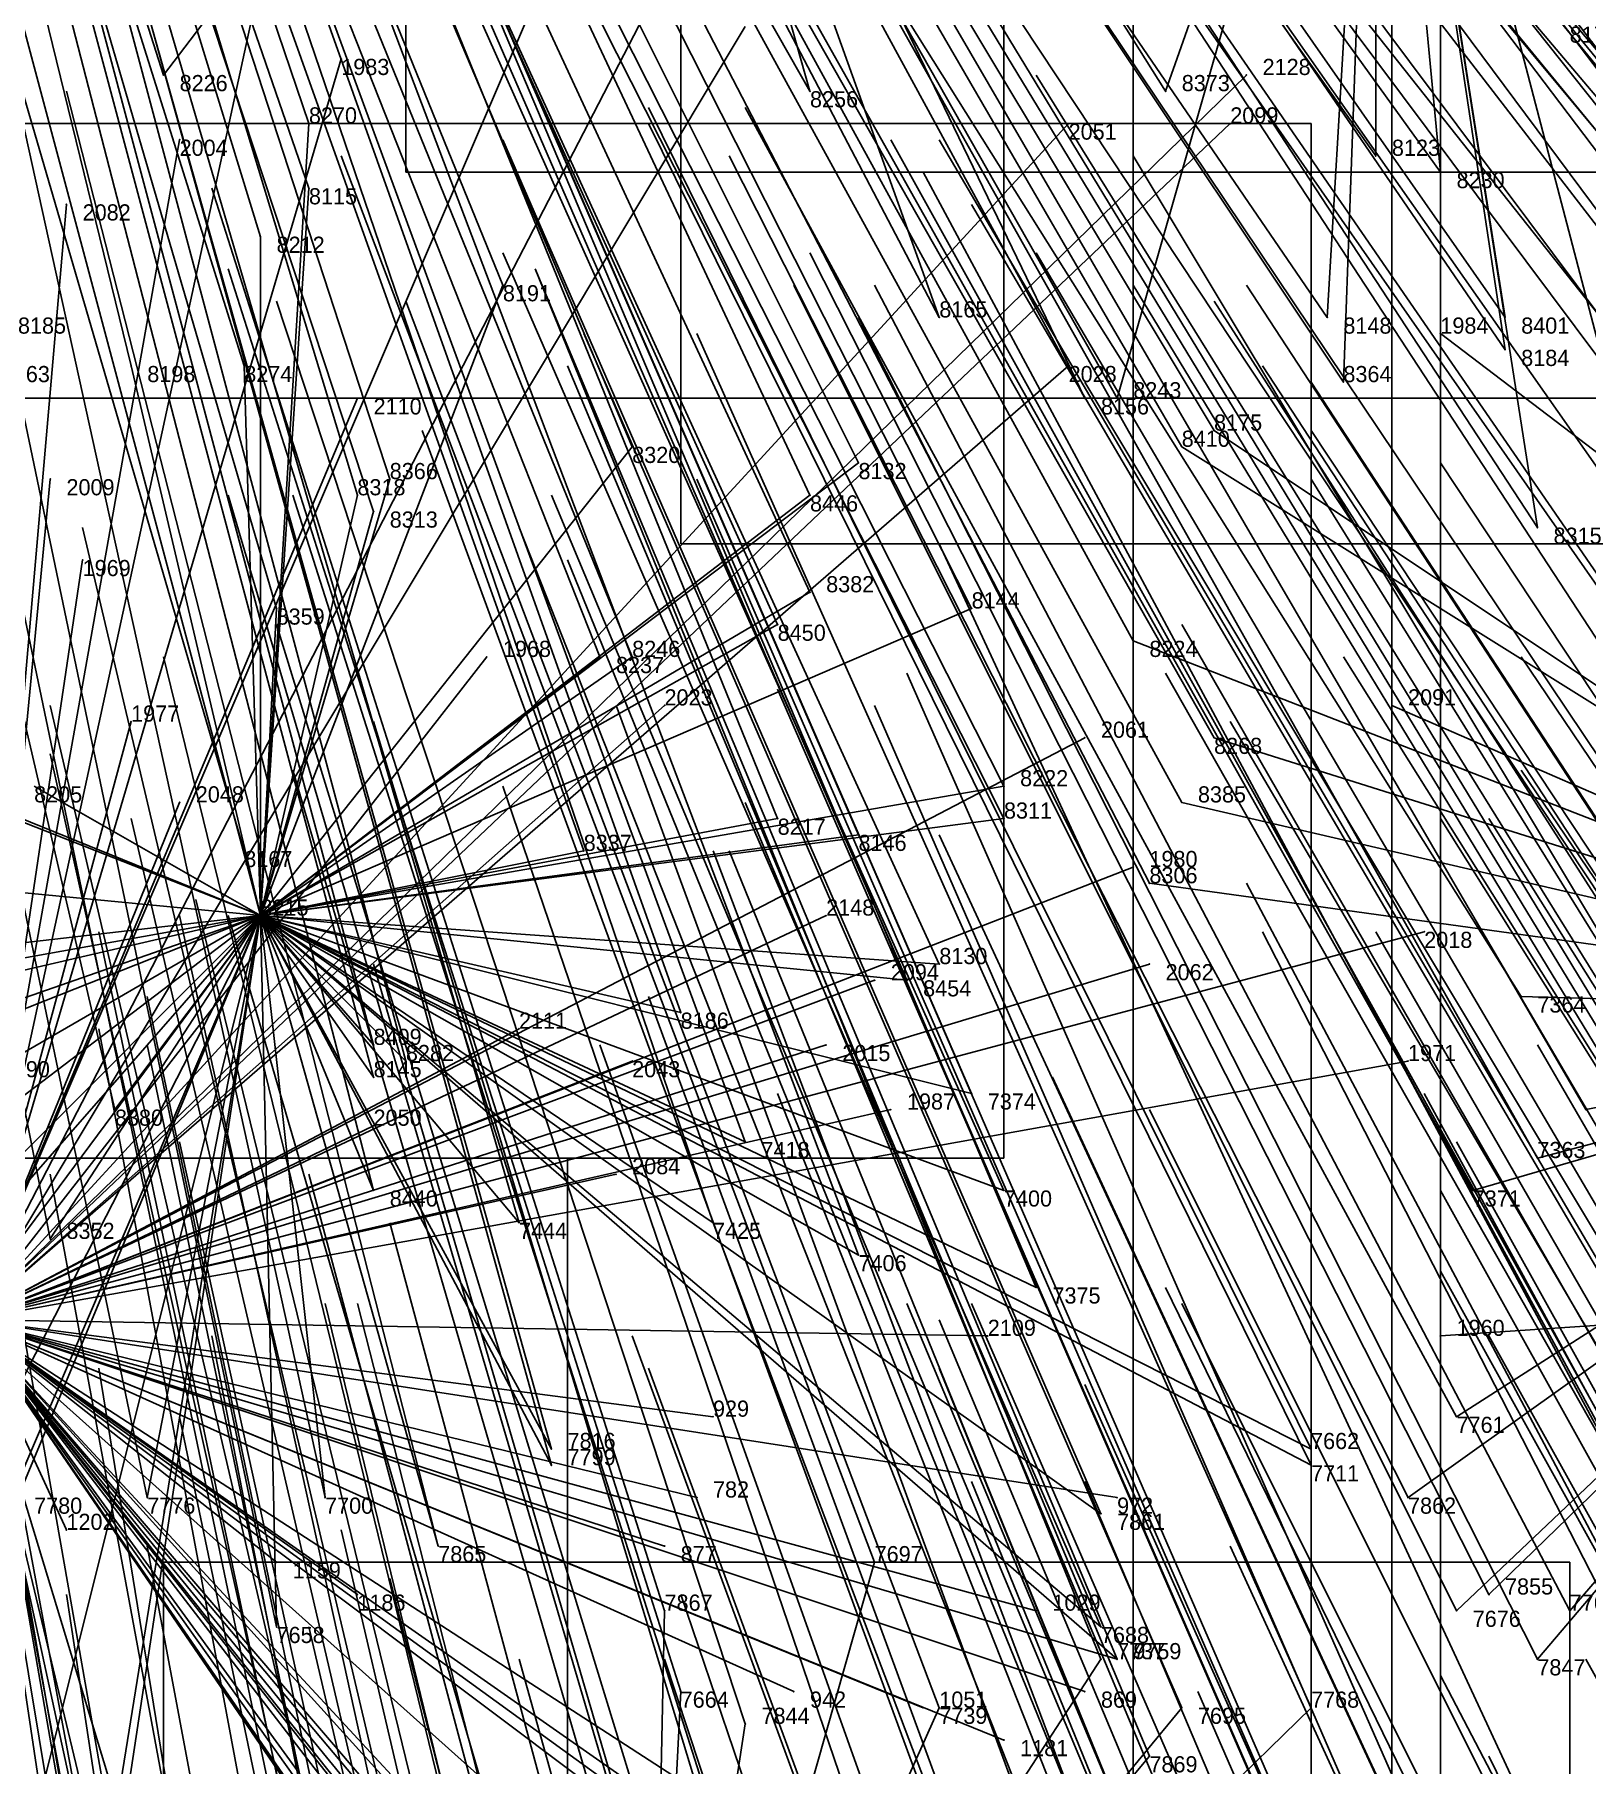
# Model space of a CAD drawing. Extents: x -0.5 to 0.59, y -0.5 to 0.59.
# Drawn here: x 0.044 to 0.14, y -0.2735 to -0.1665 of the extents above; entities that cross this region are included whole.
import ezdxf

# ---------------------------------------------------------------- set-up
doc = ezdxf.new("R2010")
doc.units = 0
for name, color, linetype in [('Clients', 3, 'CONTINUOUS'), ('Facilities', 3, 'CONTINUOUS'), ('Facilities_lines', 3, 'CONTINUOUS'), ('Min_max_boxes', 1, 'CONTINUOUS'), ('Normals', 1, 'CONTINUOUS'), ('Source_points', 5, 'CONTINUOUS'), ('Text', 3, 'CONTINUOUS')]:
    doc.layers.add(name, color=color, linetype=linetype)

msp = doc.modelspace()

# ---------------------------------------------------------------- linework, layer by layer
at = {"layer": 'Clients', "color": 5}
for p in [(0.063, -0.168, -1.25), (0.052, -0.169, -0.443), (0.119, -0.169, -1.25), (0.092, -0.17, -0.483), (0.114, -0.17, -0.512), (0.061, -0.172, -0.455), (0.108, -0.172, -1.25), (0.118, -0.172, -1.25), (0.053, -0.173, -1.25), (0.127, -0.174, -0.538), (0.131, -0.175, -0.548), (0.061, -0.176, -0.466), (0.046, -0.177, -1.25), (0.058, -0.179, -0.472), (0.073, -0.182, -0.491), (0.1, -0.184, -0.523), (0.124, -0.184, -0.555), (0.135, -0.184, -0.571), (0.131, -0.185, -1.25), (0.135, -0.186, -0.576), (0.05, -0.187, -0.484), (0.057, -0.187, -0.489), (0.108, -0.187, -1.25), (0.125, -0.188, -0.563), (0.064, -0.189, -1.25), (0.109, -0.189, -0.546), (0.111, -0.189, -0.547), (0.117, -0.191, -0.559), (0.081, -0.192, -0.522), (0.115, -0.192, -0.558), (0.095, -0.193, -0.538), (0.045, -0.194, -1.25), (0.066, -0.194, -0.511), (0.064, -0.195, -0.512), (0.092, -0.195, -0.539), (0.065, -0.196, -0.518), (0.137, -0.197, -0.601), (0.047, -0.199, -1.25), (0.092, -0.201, -0.552), (0.059, -0.202, -0.526), (0.102, -0.202, -0.565), (0.09, -0.203, -0.555), (0.112, -0.204, -0.582), (0.072, -0.205, -1.25), (0.079, -0.205, -0.55), (0.081, -0.205, -0.55), (0.083, -0.208, -1.25), (0.128, -0.208, -1.25), (0.05, -0.209, -1.25), (0.109, -0.21, -1.25), (0.117, -0.21, -0.601), (0.053, -0.214, -1.25), (0.104, -0.213, -0.593), (0.115, -0.214, -0.607), (0.09, -0.215, -0.583), (0.104, -0.215, -0.597), (0.095, -0.216, -0.59), (0.057, -0.217, -0.561), (0.078, -0.217, -0.576), (0.112, -0.218, -1.25), (0.113, -0.219, -0.615), (0.093, -0.221, -1.25), (0.13, -0.222, -1.25), (0.1, -0.224, -0.613), (0.113, -0.224, -1.25), (0.096, -0.225, -1.25), (0.098, -0.225, -0.614), (0.136, -0.226, -0.66), (0.084, -0.227, -0.606), (0.074, -0.228, -1.25), (0.065, -0.229, -0.594), (0.067, -0.23, -0.598), (0.081, -0.23, -1.25), (0.093, -0.229, -1.25), (0.129, -0.23, -1.25), (0.065, -0.231, -0.599), (0.102, -0.232, -0.634), (0.049, -0.233, -0.596), (0.097, -0.233, -1.25), (0.14, -0.233, -0.68), (0.065, -0.234, -1.25), (0.088, -0.235, -0.628), (0.137, -0.236, -0.682), (0.08, -0.237, -1.25), (0.065, -0.238, -0.618), (0.104, -0.238, -0.65), (0.133, -0.238, -0.682), (0.074, -0.24, -0.629), (0.086, -0.24, -0.638), (0.045, -0.241, -0.613), (0.095, -0.242, -0.651), (0.106, -0.244, -0.666), (0.103, -0.247, -1.25), (0.131, -0.247, -1.25), (0.086, -0.252, -1.25), (0.132, -0.252, -0.712), (0.076, -0.254, -0.663), (0.123, -0.254, -0.705), (0.076, -0.255, -0.664), (0.123, -0.255, -0.708), (0.051, -0.257, -0.655), (0.062, -0.257, -0.661), (0.085, -0.257, -1.25), (0.111, -0.257, -1.25), (0.129, -0.257, -0.719), (0.11, -0.258, -0.702), (0.046, -0.259, -1.25), (0.069, -0.26, -0.673), (0.083, -0.26, -1.25), (0.059, -0.261, -1.25), (0.096, -0.261, -0.694), (0.064, -0.263, -1.25), (0.134, -0.263, -0.737), (0.083, -0.264, -0.691), (0.106, -0.264, -1.25), (0.132, -0.264, -0.739), (0.139, -0.264, -0.745), (0.059, -0.265, -0.678), (0.11, -0.265, -0.717), (0.11, -0.267, -0.722), (0.111, -0.267, -1.25), (0.111, -0.267, -0.722), (0.137, -0.267, -0.75), (0.084, -0.269, -0.705), (0.091, -0.269, -1.25), (0.109, -0.269, -1.25), (0.099, -0.27, -1.25), (0.1, -0.27, -0.72), (0.115, -0.27, -0.734), (0.123, -0.27, -0.741), (0.088, -0.271, -0.712), (0.104, -0.272, -1.25), (0.113, -0.273, -0.739)]:
    msp.add_point(p, dxfattribs=at)
at = {"layer": 'Facilities', "color": 3}
msp.add_point((0.058, -0.221, -0.571), dxfattribs=at)
at = {"layer": 'Facilities_lines', "color": 3}
for p, q in [((0.081, -0.131, -0.385), (0.052, -0.169, -0.443)), ((0.081, -0.131, -0.385), (0.109, -0.189, -0.546)), ((0.081, -0.131, -0.385), (0.1, -0.184, -0.523)), ((0.081, -0.131, -0.385), (0.092, -0.17, -0.483)), ((0.127, -0.133, -0.46), (0.111, -0.189, -0.547)), ((0.127, -0.133, -0.46), (0.114, -0.17, -0.512)), ((0.127, -0.133, -0.46), (0.124, -0.184, -0.555)), ((0.127, -0.133, -0.46), (0.125, -0.188, -0.563)), ((0.127, -0.133, -0.46), (0.135, -0.186, -0.576)), ((0.127, -0.133, -0.46), (0.144, -0.198, -0.611)), ((0.127, -0.133, -0.46), (0.137, -0.197, -0.601)), ((0.127, -0.133, -0.46), (0.127, -0.174, -0.538)), ((0.127, -0.133, -0.46), (0.131, -0.175, -0.548)), ((0.127, -0.133, -0.46), (0.135, -0.184, -0.571)), ((0.04, -0.246, -1.25), (0.085, -0.159, -1.25)), ((0.04, -0.246, -1.25), (0.076, -0.162, -1.25)), ((0.04, -0.246, -1.25), (0.058, -0.163, -1.25)), ((0.04, -0.246, -1.25), (0.088, -0.166, -1.25)), ((0.04, -0.246, -1.25), (0.063, -0.168, -1.25)), ((0.04, -0.246, -1.25), (0.119, -0.169, -1.25)), ((0.04, -0.246, -1.25), (0.118, -0.172, -1.25)), ((0.04, -0.246, -1.25), (0.108, -0.172, -1.25)), ((0.058, -0.221, -0.571), (0.061, -0.172, -0.455)), ((0.04, -0.246, -1.25), (0.053, -0.173, -1.25)), ((0.058, -0.221, -0.571), (0.061, -0.176, -0.466)), ((0.04, -0.246, -1.25), (0.046, -0.177, -1.25)), ((0.058, -0.221, -0.571), (0.058, -0.179, -0.472)), ((0.058, -0.221, -0.571), (0.073, -0.182, -0.491)), ((0.206, -0.242, -1.25), (0.131, -0.185, -1.25)), ((0.04, -0.246, -1.25), (0.108, -0.187, -1.25)), ((0.058, -0.221, -0.571), (0.05, -0.187, -0.484)), ((0.058, -0.221, -0.571), (0.057, -0.187, -0.489)), ((0.04, -0.246, -1.25), (0.064, -0.189, -1.25)), ((0.171, -0.227, -0.711), (0.117, -0.191, -0.559)), ((0.058, -0.221, -0.571), (0.081, -0.192, -0.522)), ((0.171, -0.227, -0.711), (0.115, -0.192, -0.558)), ((0.058, -0.221, -0.571), (0.095, -0.193, -0.538)), ((0.04, -0.246, -1.25), (0.045, -0.194, -1.25)), ((0.058, -0.221, -0.571), (0.066, -0.194, -0.511)), ((0.058, -0.221, -0.571), (0.064, -0.195, -0.512)), ((0.058, -0.221, -0.571), (0.092, -0.195, -0.539)), ((0.058, -0.221, -0.571), (0.065, -0.196, -0.518)), ((0.04, -0.246, -1.25), (0.047, -0.199, -1.25)), ((0.058, -0.221, -0.571), (0.092, -0.201, -0.552)), ((0.058, -0.221, -0.571), (0.102, -0.202, -0.565)), ((0.058, -0.221, -0.571), (0.059, -0.202, -0.526)), ((0.058, -0.221, -0.571), (0.09, -0.203, -0.555)), ((0.171, -0.227, -0.711), (0.112, -0.204, -0.582)), ((0.04, -0.246, -1.25), (0.072, -0.205, -1.25)), ((0.058, -0.221, -0.571), (0.079, -0.205, -0.55)), ((0.058, -0.221, -0.571), (0.081, -0.205, -0.55)), ((0.058, -0.221, -0.571), (0.025, -0.208, -0.523)), ((0.058, -0.221, -0.571), (0.026, -0.208, -0.525)), ((0.04, -0.246, -1.25), (0.083, -0.208, -1.25)), ((0.206, -0.242, -1.25), (0.128, -0.208, -1.25)), ((0.04, -0.246, -1.25), (0.05, -0.209, -1.25)), ((0.04, -0.246, -1.25), (0.109, -0.21, -1.25)), ((0.171, -0.227, -0.711), (0.117, -0.21, -0.601)), ((0.04, -0.246, -1.25), (0.053, -0.214, -1.25)), ((0.058, -0.221, -0.571), (0.044, -0.213, -0.544)), ((0.058, -0.221, -0.571), (0.104, -0.213, -0.593)), ((0.171, -0.227, -0.711), (0.115, -0.214, -0.607)), ((0.058, -0.221, -0.571), (0.09, -0.215, -0.583)), ((0.058, -0.221, -0.571), (0.104, -0.215, -0.597)), ((0.058, -0.221, -0.571), (0.095, -0.216, -0.59)), ((0.058, -0.221, -0.571), (0.057, -0.217, -0.561)), ((0.058, -0.221, -0.571), (0.078, -0.217, -0.576)), ((0.058, -0.221, -0.571), (0.027, -0.218, -0.55)), ((0.04, -0.246, -1.25), (0.112, -0.218, -1.25)), ((0.171, -0.227, -0.711), (0.113, -0.219, -0.615)), ((0.058, -0.221, -0.571), (0.015, -0.238, -0.597)), ((0.058, -0.221, -0.571), (0.019, -0.228, -0.573)), ((0.058, -0.221, -0.571), (0.019, -0.23, -0.577)), ((0.058, -0.221, -0.571), (0.02, -0.243, -0.61)), ((0.058, -0.221, -0.571), (0.023, -0.225, -0.565)), ((0.058, -0.221, -0.571), (0.03, -0.253, -0.636)), ((0.058, -0.221, -0.571), (0.032, -0.256, -0.645)), ((0.058, -0.221, -0.571), (0.033, -0.24, -0.607)), ((0.058, -0.221, -0.571), (0.035, -0.229, -0.579)), ((0.058, -0.221, -0.571), (0.037, -0.27, -0.682)), ((0.058, -0.221, -0.571), (0.037, -0.242, -0.611)), ((0.058, -0.221, -0.571), (0.039, -0.258, -0.652)), ((0.04, -0.246, -1.25), (0.093, -0.221, -1.25)), ((0.058, -0.221, -0.571), (0.041, -0.289, -0.729)), ((0.058, -0.221, -0.571), (0.043, -0.257, -0.652)), ((0.058, -0.221, -0.571), (0.045, -0.241, -0.613)), ((0.058, -0.221, -0.571), (0.048, -0.283, -0.718)), ((0.058, -0.221, -0.571), (0.048, -0.287, -0.727)), ((0.058, -0.221, -0.571), (0.049, -0.233, -0.596)), ((0.058, -0.221, -0.571), (0.051, -0.257, -0.655)), ((0.058, -0.221, -0.571), (0.106, -0.244, -0.666)), ((0.058, -0.221, -0.571), (0.104, -0.238, -0.65)), ((0.058, -0.221, -0.571), (0.095, -0.242, -0.651)), ((0.058, -0.221, -0.571), (0.088, -0.235, -0.628)), ((0.058, -0.221, -0.571), (0.086, -0.24, -0.638)), ((0.058, -0.221, -0.571), (0.074, -0.24, -0.629)), ((0.058, -0.221, -0.571), (0.11, -0.265, -0.717)), ((0.058, -0.221, -0.571), (0.111, -0.267, -0.722)), ((0.058, -0.221, -0.571), (0.059, -0.265, -0.678)), ((0.058, -0.221, -0.571), (0.062, -0.257, -0.661)), ((0.058, -0.221, -0.571), (0.076, -0.255, -0.664)), ((0.058, -0.221, -0.571), (0.076, -0.254, -0.663)), ((0.058, -0.221, -0.571), (0.11, -0.258, -0.702)), ((0.058, -0.221, -0.571), (0.069, -0.26, -0.673)), ((0.058, -0.221, -0.571), (0.123, -0.254, -0.705)), ((0.058, -0.221, -0.571), (0.123, -0.255, -0.708)), ((0.058, -0.221, -0.571), (0.102, -0.232, -0.634)), ((0.058, -0.221, -0.571), (0.1, -0.224, -0.613)), ((0.058, -0.221, -0.571), (0.084, -0.227, -0.606)), ((0.058, -0.221, -0.571), (0.065, -0.231, -0.599)), ((0.058, -0.221, -0.571), (0.067, -0.23, -0.598)), ((0.058, -0.221, -0.571), (0.065, -0.229, -0.594)), ((0.058, -0.221, -0.571), (0.065, -0.238, -0.618)), ((0.058, -0.221, -0.571), (0.098, -0.225, -0.614)), ((0.04, -0.246, -1.25), (0.13, -0.222, -1.25)), ((0.04, -0.246, -1.25), (0.113, -0.224, -1.25)), ((0.04, -0.246, -1.25), (0.096, -0.225, -1.25)), ((0.171, -0.227, -0.711), (0.136, -0.226, -0.66)), ((0.171, -0.227, -0.711), (0.129, -0.257, -0.719)), ((0.171, -0.227, -0.711), (0.132, -0.264, -0.739)), ((0.171, -0.227, -0.711), (0.132, -0.252, -0.712)), ((0.171, -0.227, -0.711), (0.133, -0.238, -0.682)), ((0.171, -0.227, -0.711), (0.134, -0.263, -0.737)), ((0.171, -0.227, -0.711), (0.137, -0.236, -0.682)), ((0.171, -0.227, -0.711), (0.137, -0.267, -0.75)), ((0.171, -0.227, -0.711), (0.139, -0.264, -0.745)), ((0.171, -0.227, -0.711), (0.14, -0.233, -0.68)), ((0.04, -0.246, -1.25), (0.074, -0.228, -1.25)), ((0.04, -0.246, -1.25), (0.093, -0.229, -1.25)), ((0.04, -0.246, -1.25), (0.129, -0.23, -1.25)), ((0.04, -0.246, -1.25), (0.081, -0.23, -1.25)), ((0.04, -0.246, -1.25), (0.097, -0.233, -1.25)), ((0.04, -0.246, -1.25), (0.065, -0.234, -1.25)), ((0.04, -0.246, -1.25), (0.08, -0.237, -1.25)), ((0.206, -0.242, -1.25), (0.131, -0.247, -1.25)), ((0.04, -0.246, -1.25), (0.085, -0.257, -1.25)), ((0.04, -0.246, -1.25), (0.083, -0.26, -1.25)), ((0.04, -0.246, -1.25), (0.053, -0.324, -1.25)), ((0.04, -0.246, -1.25), (0.064, -0.325, -1.25)), ((0.04, -0.246, -1.25), (0.069, -0.288, -1.25)), ((0.04, -0.246, -1.25), (0.046, -0.286, -1.25)), ((0.04, -0.246, -1.25), (0.08, -0.275, -1.25)), ((0.04, -0.246, -1.25), (0.05, -0.292, -1.25)), ((0.04, -0.246, -1.25), (0.059, -0.261, -1.25)), ((0.04, -0.246, -1.25), (0.081, -0.298, -1.25)), ((0.04, -0.246, -1.25), (0.08, -0.301, -1.25)), ((0.04, -0.246, -1.25), (0.057, -0.317, -1.25)), ((0.04, -0.246, -1.25), (0.064, -0.263, -1.25)), ((0.04, -0.246, -1.25), (0.046, -0.259, -1.25)), ((0.04, -0.246, -1.25), (0.116, -0.314, -1.25)), ((0.04, -0.246, -1.25), (0.1, -0.288, -1.25)), ((0.04, -0.246, -1.25), (0.12, -0.306, -1.25)), ((0.04, -0.246, -1.25), (0.091, -0.31, -1.25)), ((0.04, -0.246, -1.25), (0.117, -0.331, -1.25)), ((0.04, -0.246, -1.25), (0.128, -0.303, -1.25)), ((0.04, -0.246, -1.25), (0.109, -0.269, -1.25)), ((0.04, -0.246, -1.25), (0.122, -0.365, -1.25)), ((0.04, -0.246, -1.25), (0.127, -0.359, -1.25)), ((0.04, -0.246, -1.25), (0.086, -0.252, -1.25)), ((0.04, -0.246, -1.25), (0.091, -0.269, -1.25)), ((0.04, -0.246, -1.25), (0.111, -0.257, -1.25)), ((0.04, -0.246, -1.25), (0.111, -0.267, -1.25)), ((0.04, -0.246, -1.25), (0.12, -0.344, -1.25)), ((0.04, -0.246, -1.25), (0.106, -0.264, -1.25)), ((0.04, -0.246, -1.25), (0.099, -0.27, -1.25)), ((0.04, -0.246, -1.25), (0.13, -0.351, -1.25)), ((0.04, -0.246, -1.25), (0.119, -0.34, -1.25)), ((0.04, -0.246, -1.25), (0.131, -0.374, -1.25)), ((0.04, -0.246, -1.25), (0.104, -0.272, -1.25)), ((0.04, -0.246, -1.25), (0.116, -0.357, -1.25)), ((0.04, -0.246, -1.25), (0.129, -0.342, -1.25)), ((0.04, -0.246, -1.25), (0.103, -0.247, -1.25)), ((0.082, -0.31, -0.802), (0.096, -0.261, -0.694)), ((0.082, -0.31, -0.802), (0.083, -0.264, -0.691)), ((0.082, -0.31, -0.802), (0.11, -0.267, -0.722)), ((0.082, -0.31, -0.802), (0.084, -0.269, -0.705)), ((0.082, -0.31, -0.802), (0.115, -0.27, -0.734)), ((0.082, -0.31, -0.802), (0.1, -0.27, -0.72)), ((0.082, -0.31, -0.802), (0.123, -0.27, -0.741)), ((0.082, -0.31, -0.802), (0.088, -0.271, -0.712)), ((0.082, -0.31, -0.802), (0.113, -0.273, -0.739))]:
    msp.add_line(p, q, dxfattribs=at)
at = {"layer": 'Min_max_boxes', "color": 1}
for p, q in [((0.104, -0.236, -1.25), (0.104, 0.035, -1.25)), ((0.104, -0.236, -1.25), (0.104, 0.035, -1.25)), ((0.067, 0.034, -1.25), (0.067, -0.175, -1.25)), ((0.067, 0.034, -1.25), (0.067, -0.175, -1.25)), ((0.084, -0.1, -0.611), (0.084, -0.198, -0.611)), ((0.084, -0.1, -0.377), (0.084, -0.198, -0.377)), ((0.128, -0.15, -1.25), (0.128, -0.388, -1.25)), ((0.128, -0.15, -1.25), (0.128, -0.388, -1.25)), ((0.131, -0.374, -1.25), (0.131, -0.159, -1.25)), ((0.131, -0.374, -1.25), (0.131, -0.159, -1.25)), ((0.112, -0.162, -0.876), (0.112, -0.302, -0.876)), ((0.112, -0.162, -0.558), (0.112, -0.302, -0.558)), ((0.123, -0.172, -0.729), (0.015, -0.172, -0.729)), ((0.123, -0.172, -0.455), (0.015, -0.172, -0.455)), ((0.123, -0.289, -0.729), (0.123, -0.172, -0.729)), ((0.123, -0.289, -0.455), (0.123, -0.172, -0.455)), ((0.123, -0.172, -0.729), (0.123, -0.172, -0.455)), ((0.067, -0.175, -1.25), (0.304, -0.175, -1.25)), ((0.067, -0.175, -1.25), (0.304, -0.175, -1.25)), ((0.067, -0.175, -1.25), (0.067, -0.175, -1.25)), ((0.032, -0.189, -0.546), (0.15, -0.189, -0.546)), ((0.032, -0.189, -0.234), (0.15, -0.189, -0.234)), ((0.084, -0.198, -0.611), (0.173, -0.198, -0.611)), ((0.084, -0.198, -0.377), (0.173, -0.198, -0.377)), ((0.084, -0.198, -0.611), (0.084, -0.198, -0.377)), ((-0.259, -0.236, -1.25), (0.104, -0.236, -1.25)), ((-0.259, -0.236, -1.25), (0.104, -0.236, -1.25)), ((0.077, -0.236, -1.25), (-0.229, -0.236, -1.25)), ((0.077, -0.236, -1.25), (-0.229, -0.236, -1.25)), ((0.077, -0.466, -1.25), (0.077, -0.236, -1.25)), ((0.077, -0.466, -1.25), (0.077, -0.236, -1.25)), ((0.077, -0.236, -1.25), (0.077, -0.236, -1.25)), ((0.104, -0.236, -1.25), (0.104, -0.236, -1.25)), ((0.139, -0.261, -0.966), (0.052, -0.261, -0.966)), ((0.052, -0.261, -0.966), (0.052, -0.38, -0.966)), ((0.139, -0.261, -0.691), (0.052, -0.261, -0.691)), ((0.052, -0.261, -0.691), (0.052, -0.38, -0.691)), ((0.052, -0.261, -0.966), (0.052, -0.261, -0.691)), ((0.139, -0.38, -0.966), (0.139, -0.261, -0.966)), ((0.139, -0.38, -0.691), (0.139, -0.261, -0.691)), ((0.139, -0.261, -0.966), (0.139, -0.261, -0.691))]:
    msp.add_line(p, q, dxfattribs=at)
at = {"layer": 'Normals', "color": 1}
for p, q in [((0.052, -0.169, -0.443), (0.024, -0.081, -0.48)), ((0.061, -0.172, -0.455), (0.031, -0.084, -0.494)), ((0.061, -0.176, -0.466), (0.031, -0.089, -0.504)), ((0.092, -0.17, -0.483), (0.046, -0.089, -0.52)), ((0.058, -0.179, -0.472), (0.031, -0.091, -0.51)), ((0.114, -0.17, -0.512), (0.065, -0.092, -0.551)), ((0.073, -0.182, -0.491), (0.038, -0.096, -0.528)), ((0.05, -0.187, -0.484), (0.028, -0.097, -0.522)), ((0.057, -0.187, -0.489), (0.029, -0.098, -0.526)), ((0.127, -0.174, -0.538), (0.073, -0.098, -0.576)), ((0.144, -0.173, -0.563), (0.088, -0.099, -0.599)), ((0.131, -0.175, -0.548), (0.077, -0.1, -0.585)), ((0.1, -0.184, -0.523), (0.057, -0.102, -0.561)), ((0.066, -0.194, -0.511), (0.037, -0.105, -0.548)), ((0.064, -0.195, -0.512), (0.037, -0.106, -0.549)), ((0.081, -0.192, -0.522), (0.045, -0.107, -0.559)), ((0.151, -0.181, -0.59), (0.095, -0.107, -0.627)), ((0.065, -0.196, -0.518), (0.036, -0.108, -0.555)), ((0.109, -0.189, -0.546), (0.065, -0.108, -0.584)), ((0.111, -0.189, -0.547), (0.065, -0.108, -0.585)), ((0.124, -0.184, -0.555), (0.072, -0.108, -0.593)), ((0.135, -0.184, -0.571), (0.082, -0.108, -0.608)), ((0.125, -0.188, -0.563), (0.073, -0.11, -0.6)), ((0.135, -0.186, -0.576), (0.083, -0.11, -0.613)), ((0.095, -0.193, -0.538), (0.054, -0.111, -0.577)), ((0.115, -0.192, -0.558), (0.068, -0.111, -0.596)), ((0.117, -0.191, -0.559), (0.069, -0.111, -0.596)), ((0.092, -0.195, -0.539), (0.053, -0.112, -0.578)), ((0.059, -0.202, -0.526), (0.033, -0.113, -0.563)), ((0.092, -0.201, -0.552), (0.053, -0.117, -0.591)), ((0.079, -0.205, -0.55), (0.045, -0.119, -0.588)), ((0.081, -0.205, -0.55), (0.046, -0.119, -0.587)), ((0.09, -0.203, -0.555), (0.052, -0.119, -0.593)), ((0.102, -0.202, -0.565), (0.06, -0.119, -0.603)), ((0.137, -0.197, -0.601), (0.086, -0.119, -0.637)), ((0.156, -0.194, -0.623), (0.1, -0.12, -0.66)), ((0.144, -0.198, -0.611), (0.09, -0.121, -0.647)), ((0.112, -0.204, -0.582), (0.067, -0.122, -0.618)), ((0.095, -0.126, -0.393), (0.152, -0.198, -0.355)), ((0.163, -0.199, -0.642), (0.105, -0.126, -0.68)), ((0.057, -0.217, -0.561), (0.031, -0.128, -0.598)), ((0.159, -0.202, -0.643), (0.104, -0.128, -0.682)), ((0.09, -0.215, -0.583), (0.055, -0.129, -0.62)), ((0.117, -0.21, -0.601), (0.071, -0.129, -0.638)), ((0.078, -0.217, -0.576), (0.047, -0.13, -0.614)), ((0.104, -0.213, -0.593), (0.062, -0.13, -0.629)), ((0.058, -0.221, -0.571), (0.034, -0.131, -0.608)), ((0.095, -0.216, -0.59), (0.058, -0.131, -0.628)), ((0.104, -0.215, -0.597), (0.062, -0.132, -0.633)), ((0.115, -0.214, -0.607), (0.07, -0.132, -0.643)), ((0.113, -0.219, -0.615), (0.07, -0.136, -0.651)), ((0.142, -0.213, -0.641), (0.091, -0.137, -0.679)), ((0.065, -0.229, -0.594), (0.041, -0.139, -0.631)), ((0.1, -0.224, -0.613), (0.061, -0.139, -0.649)), ((0.067, -0.23, -0.598), (0.043, -0.14, -0.636)), ((0.084, -0.227, -0.606), (0.053, -0.14, -0.643)), ((0.098, -0.225, -0.614), (0.061, -0.14, -0.65)), ((0.175, -0.211, -0.684), (0.115, -0.14, -0.721)), ((0.065, -0.231, -0.599), (0.041, -0.141, -0.637)), ((0.178, -0.214, -0.696), (0.119, -0.142, -0.733)), ((0.049, -0.233, -0.596), (0.028, -0.143, -0.634)), ((0.141, -0.22, -0.654), (0.09, -0.143, -0.692)), ((0.18, -0.214, -0.699), (0.12, -0.143, -0.736)), ((0.176, -0.215, -0.696), (0.117, -0.144, -0.733)), ((0.18, -0.216, -0.702), (0.121, -0.144, -0.739)), ((0.102, -0.232, -0.634), (0.065, -0.147, -0.671)), ((0.088, -0.235, -0.628), (0.056, -0.148, -0.665)), ((0.136, -0.226, -0.66), (0.087, -0.148, -0.698)), ((0.157, -0.224, -0.684), (0.104, -0.148, -0.722)), ((0.065, -0.238, -0.618), (0.042, -0.149, -0.656)), ((0.045, -0.241, -0.613), (0.027, -0.15, -0.65)), ((0.074, -0.24, -0.629), (0.048, -0.151, -0.666)), ((0.086, -0.24, -0.638), (0.056, -0.152, -0.674)), ((0.104, -0.238, -0.65), (0.066, -0.153, -0.687)), ((0.171, -0.227, -0.711), (0.115, -0.152, -0.747)), ((0.14, -0.233, -0.68), (0.094, -0.154, -0.72)), ((0.095, -0.242, -0.651), (0.062, -0.155, -0.687)), ((0.137, -0.236, -0.682), (0.092, -0.156, -0.721)), ((0.145, -0.235, -0.691), (0.097, -0.156, -0.729)), ((0.161, -0.235, -0.712), (0.11, -0.157, -0.748)), ((0.187, -0.229, -0.739), (0.128, -0.157, -0.775)), ((0.133, -0.238, -0.682), (0.088, -0.158, -0.72)), ((0.147, -0.237, -0.698), (0.099, -0.158, -0.736)), ((0.182, -0.232, -0.738), (0.125, -0.158, -0.774)), ((0.106, -0.244, -0.666), (0.07, -0.159, -0.704)), ((0.179, -0.235, -0.738), (0.123, -0.16, -0.775)), ((0.169, -0.241, -0.735), (0.116, -0.164, -0.772)), ((0.076, -0.255, -0.664), (0.051, -0.165, -0.701)), ((0.076, -0.254, -0.663), (0.051, -0.165, -0.7)), ((0.051, -0.257, -0.655), (0.032, -0.166, -0.692)), ((0.062, -0.257, -0.661), (0.042, -0.166, -0.698)), ((0.063, -0.168, -1.25), (0.063, -0.168, -1.15)), ((0.155, -0.248, -0.731), (0.106, -0.169, -0.768)), ((0.119, -0.169, -1.25), (0.119, -0.169, -1.15)), ((0.069, -0.26, -0.673), (0.046, -0.17, -0.71)), ((0.123, -0.254, -0.705), (0.082, -0.171, -0.743)), ((0.132, -0.252, -0.712), (0.088, -0.171, -0.749)), ((0.123, -0.255, -0.708), (0.082, -0.172, -0.746)), ((0.108, -0.172, -1.25), (0.108, -0.172, -1.15)), ((0.118, -0.172, -1.25), (0.118, -0.172, -1.15)), ((0.053, -0.173, -1.25), (0.053, -0.173, -1.15)), ((0.11, -0.258, -0.702), (0.073, -0.173, -0.74)), ((0.142, -0.254, -0.727), (0.097, -0.173, -0.764)), ((0.147, -0.253, -0.732), (0.1, -0.173, -0.768)), ((0.059, -0.265, -0.678), (0.04, -0.174, -0.715)), ((0.096, -0.261, -0.694), (0.063, -0.174, -0.732)), ((0.129, -0.257, -0.719), (0.087, -0.174, -0.757)), ((0.16, -0.254, -0.75), (0.112, -0.174, -0.788)), ((0.143, -0.257, -0.735), (0.099, -0.175, -0.772)), ((0.083, -0.264, -0.691), (0.055, -0.176, -0.729)), ((0.046, -0.177, -1.25), (0.046, -0.177, -1.15)), ((0.149, -0.257, -0.742), (0.102, -0.177, -0.78)), ((0.11, -0.265, -0.717), (0.073, -0.18, -0.755)), ((0.134, -0.263, -0.737), (0.092, -0.18, -0.774)), ((0.153, -0.26, -0.755), (0.106, -0.18, -0.792)), ((0.084, -0.269, -0.705), (0.056, -0.181, -0.743)), ((0.11, -0.267, -0.722), (0.075, -0.181, -0.76)), ((0.111, -0.267, -0.722), (0.075, -0.181, -0.76)), ((0.132, -0.264, -0.739), (0.091, -0.182, -0.776)), ((0.139, -0.264, -0.745), (0.096, -0.182, -0.782)), ((0.16, -0.261, -0.765), (0.112, -0.182, -0.802)), ((0.17, -0.26, -0.776), (0.119, -0.182, -0.813)), ((0.088, -0.271, -0.712), (0.059, -0.183, -0.749)), ((0.1, -0.27, -0.72), (0.067, -0.183, -0.758)), ((0.137, -0.267, -0.75), (0.095, -0.184, -0.787)), ((0.167, -0.261, -0.774), (0.117, -0.183, -0.811)), ((0.115, -0.27, -0.734), (0.078, -0.185, -0.771)), ((0.123, -0.27, -0.741), (0.085, -0.185, -0.778)), ((0.131, -0.185, -1.25), (0.131, -0.185, -1.15)), ((0.113, -0.273, -0.739), (0.077, -0.187, -0.776)), ((0.108, -0.187, -1.25), (0.108, -0.187, -1.15)), ((0.171, -0.265, -0.787), (0.12, -0.187, -0.824)), ((0.157, -0.268, -0.775), (0.109, -0.188, -0.812)), ((0.174, -0.266, -0.794), (0.123, -0.188, -0.83)), ((0.064, -0.189, -1.25), (0.064, -0.189, -1.15)), ((0.06, -0.282, -0.72), (0.041, -0.191, -0.757)), ((0.1, -0.278, -0.74), (0.068, -0.191, -0.777)), ((0.174, -0.268, -0.799), (0.123, -0.191, -0.837)), ((0.048, -0.283, -0.718), (0.031, -0.192, -0.755)), ((0.122, -0.278, -0.759), (0.085, -0.193, -0.796)), ((0.182, -0.27, -0.815), (0.131, -0.193, -0.852)), ((0.045, -0.194, -1.25), (0.045, -0.194, -1.15)), ((0.122, -0.279, -0.762), (0.085, -0.194, -0.799)), ((0.172, -0.273, -0.806), (0.123, -0.194, -0.844)), ((0.082, -0.283, -0.738), (0.056, -0.195, -0.776)), ((0.088, -0.283, -0.742), (0.06, -0.195, -0.78)), ((0.112, -0.281, -0.756), (0.076, -0.195, -0.793)), ((0.048, -0.287, -0.727), (0.031, -0.196, -0.765)), ((0.068, -0.286, -0.736), (0.047, -0.197, -0.774)), ((0.108, -0.283, -0.758), (0.074, -0.197, -0.795)), ((0.047, -0.199, -1.25), (0.047, -0.199, -1.15)), ((0.112, -0.285, -0.765), (0.077, -0.199, -0.802)), ((0.139, -0.282, -0.786), (0.1, -0.198, -0.823)), ((0.086, -0.291, -0.759), (0.059, -0.203, -0.797)), ((0.161, -0.283, -0.814), (0.115, -0.203, -0.852)), ((0.052, -0.296, -0.75), (0.036, -0.205, -0.788)), ((0.074, -0.295, -0.759), (0.052, -0.205, -0.798)), ((0.072, -0.205, -1.25), (0.072, -0.205, -1.15)), ((0.174, -0.283, -0.83), (0.125, -0.205, -0.868)), ((0.188, -0.282, -0.847), (0.136, -0.205, -0.885)), ((0.135, -0.29, -0.801), (0.098, -0.206, -0.838)), ((0.16, -0.287, -0.821), (0.114, -0.206, -0.859)), ((0.127, -0.292, -0.797), (0.09, -0.207, -0.833)), ((0.066, -0.298, -0.763), (0.045, -0.208, -0.801)), ((0.112, -0.295, -0.789), (0.08, -0.208, -0.826)), ((0.083, -0.208, -1.25), (0.083, -0.208, -1.15)), ((0.133, -0.293, -0.805), (0.096, -0.208, -0.842)), ((0.128, -0.208, -1.25), (0.128, -0.208, -1.15)), ((0.05, -0.209, -1.25), (0.05, -0.209, -1.15)), ((0.092, -0.298, -0.78), (0.065, -0.209, -0.817)), ((0.165, -0.289, -0.831), (0.118, -0.209, -0.869)), ((0.109, -0.21, -1.25), (0.109, -0.21, -1.15)), ((0.065, -0.301, -0.771), (0.045, -0.211, -0.809)), ((0.086, -0.301, -0.782), (0.06, -0.212, -0.819)), ((0.188, -0.289, -0.862), (0.136, -0.212, -0.9)), ((0.053, -0.214, -1.25), (0.053, -0.214, -1.15)), ((0.103, -0.301, -0.796), (0.073, -0.213, -0.832)), ((0.124, -0.3, -0.811), (0.088, -0.214, -0.848)), ((0.071, -0.305, -0.784), (0.05, -0.215, -0.822)), ((0.18, -0.293, -0.86), (0.131, -0.215, -0.897)), ((0.183, -0.293, -0.864), (0.134, -0.215, -0.902)), ((0.183, -0.293, -0.865), (0.134, -0.215, -0.903)), ((0.139, -0.3, -0.827), (0.1, -0.216, -0.864)), ((0.119, -0.304, -0.817), (0.086, -0.217, -0.853)), ((0.122, -0.303, -0.816), (0.087, -0.217, -0.853)), ((0.112, -0.218, -1.25), (0.112, -0.218, -1.15)), ((0.162, -0.3, -0.854), (0.119, -0.219, -0.891)), ((0.076, -0.31, -0.797), (0.054, -0.22, -0.835)), ((0.073, -0.312, -0.8), (0.053, -0.221, -0.838)), ((0.082, -0.31, -0.802), (0.056, -0.221, -0.839)), ((0.093, -0.221, -1.25), (0.093, -0.221, -1.15)), ((0.18, -0.301, -0.876), (0.133, -0.221, -0.914)), ((0.067, -0.312, -0.799), (0.048, -0.222, -0.836)), ((0.162, -0.304, -0.862), (0.12, -0.222, -0.9)), ((0.173, -0.302, -0.871), (0.127, -0.222, -0.908)), ((0.13, -0.222, -1.25), (0.13, -0.222, -1.15)), ((0.134, -0.308, -0.84), (0.097, -0.223, -0.878)), ((0.091, -0.313, -0.815), (0.065, -0.224, -0.853)), ((0.113, -0.224, -1.25), (0.113, -0.224, -1.15)), ((0.053, -0.317, -0.803), (0.037, -0.225, -0.84)), ((0.096, -0.225, -1.25), (0.096, -0.225, -1.15)), ((0.053, -0.318, -0.805), (0.037, -0.226, -0.842)), ((0.07, -0.317, -0.811), (0.051, -0.226, -0.848)), ((0.114, -0.313, -0.833), (0.082, -0.226, -0.871)), ((0.065, -0.319, -0.815), (0.048, -0.228, -0.852)), ((0.074, -0.228, -1.25), (0.074, -0.228, -1.15)), ((0.07, -0.32, -0.82), (0.051, -0.229, -0.856)), ((0.11, -0.316, -0.837), (0.079, -0.229, -0.874)), ((0.081, -0.23, -1.25), (0.081, -0.23, -1.15)), ((0.093, -0.229, -1.25), (0.093, -0.229, -1.15)), ((0.172, -0.31, -0.886), (0.128, -0.229, -0.924)), ((0.129, -0.23, -1.25), (0.129, -0.23, -1.15)), ((0.184, -0.31, -0.9), (0.137, -0.229, -0.937)), ((0.146, -0.315, -0.867), (0.107, -0.231, -0.905)), ((0.124, -0.318, -0.854), (0.09, -0.232, -0.891)), ((0.174, -0.313, -0.895), (0.13, -0.232, -0.933)), ((0.097, -0.233, -1.25), (0.097, -0.233, -1.15)), ((0.154, -0.315, -0.877), (0.113, -0.233, -0.915)), ((0.065, -0.234, -1.25), (0.065, -0.234, -1.15)), ((0.073, -0.326, -0.834), (0.053, -0.235, -0.871)), ((0.177, -0.316, -0.906), (0.132, -0.235, -0.943)), ((0.062, -0.329, -0.836), (0.045, -0.237, -0.873)), ((0.085, -0.327, -0.845), (0.061, -0.237, -0.881)), ((0.08, -0.237, -1.25), (0.08, -0.237, -1.15)), ((0.176, -0.319, -0.911), (0.131, -0.238, -0.948)), ((0.09, -0.329, -0.854), (0.066, -0.24, -0.891)), ((0.119, -0.327, -0.87), (0.086, -0.24, -0.907)), ((0.176, -0.324, -0.922), (0.131, -0.243, -0.959)), ((0.084, -0.335, -0.864), (0.062, -0.245, -0.9)), ((0.087, -0.335, -0.865), (0.064, -0.245, -0.902)), ((0.134, -0.331, -0.891), (0.098, -0.245, -0.929)), ((0.139, -0.33, -0.895), (0.102, -0.245, -0.933)), ((0.155, -0.328, -0.906), (0.114, -0.244, -0.943)), ((0.157, -0.329, -0.911), (0.115, -0.245, -0.947)), ((0.136, -0.332, -0.896), (0.1, -0.246, -0.934)), ((0.073, -0.339, -0.866), (0.055, -0.247, -0.903)), ((0.113, -0.334, -0.881), (0.081, -0.247, -0.918)), ((0.103, -0.247, -1.25), (0.103, -0.247, -1.15)), ((0.131, -0.247, -1.25), (0.131, -0.247, -1.15)), ((0.179, -0.328, -0.934), (0.134, -0.247, -0.971)), ((0.063, -0.341, -0.866), (0.048, -0.249, -0.903)), ((0.114, -0.336, -0.886), (0.082, -0.249, -0.924)), ((0.135, -0.335, -0.904), (0.1, -0.249, -0.941)), ((0.147, -0.335, -0.914), (0.109, -0.25, -0.951)), ((0.072, -0.343, -0.875), (0.053, -0.252, -0.913)), ((0.086, -0.252, -1.25), (0.086, -0.252, -1.15)), ((0.137, -0.342, -0.92), (0.102, -0.256, -0.957)), ((0.145, -0.341, -0.927), (0.109, -0.256, -0.964)), ((0.085, -0.257, -1.25), (0.085, -0.257, -1.15)), ((0.142, -0.343, -0.929), (0.106, -0.257, -0.965)), ((0.111, -0.257, -1.25), (0.111, -0.257, -1.15)), ((0.046, -0.259, -1.25), (0.046, -0.259, -1.15)), ((0.068, -0.351, -0.894), (0.051, -0.26, -0.931)), ((0.084, -0.349, -0.898), (0.063, -0.259, -0.935)), ((0.083, -0.26, -1.25), (0.083, -0.26, -1.15)), ((0.157, -0.345, -0.947), (0.118, -0.26, -0.984)), ((0.059, -0.261, -1.25), (0.059, -0.261, -1.15)), ((0.089, -0.352, -0.908), (0.066, -0.262, -0.945)), ((0.06, -0.355, -0.9), (0.046, -0.263, -0.938)), ((0.064, -0.263, -1.25), (0.064, -0.263, -1.15)), ((0.114, -0.351, -0.922), (0.084, -0.263, -0.958)), ((0.106, -0.264, -1.25), (0.106, -0.264, -1.15)), ((0.082, -0.355, -0.912), (0.061, -0.265, -0.949)), ((0.099, -0.356, -0.925), (0.074, -0.267, -0.962)), ((0.112, -0.355, -0.931), (0.083, -0.267, -0.968)), ((0.111, -0.267, -1.25), (0.111, -0.267, -1.15)), ((0.185, -0.348, -0.986), (0.14, -0.267, -1.023)), ((0.174, -0.35, -0.977), (0.131, -0.268, -1.015)), ((0.091, -0.269, -1.25), (0.091, -0.269, -1.15)), ((0.109, -0.269, -1.25), (0.109, -0.269, -1.15)), ((0.153, -0.354, -0.965), (0.116, -0.269, -1.002)), ((0.099, -0.27, -1.25), (0.099, -0.27, -1.15)), ((0.104, -0.272, -1.25), (0.104, -0.272, -1.15)), ((0.175, -0.356, -0.992), (0.134, -0.273, -1.03))]:
    msp.add_line(p, q, dxfattribs=at)
at = {"layer": 'Source_points', "color": 5}
for p in [(0.063, -0.168, -1.25), (0.052, -0.169, -0.443), (0.119, -0.169, -1.25), (0.092, -0.17, -0.483), (0.114, -0.17, -0.512), (0.061, -0.172, -0.455), (0.108, -0.172, -1.25), (0.118, -0.172, -1.25), (0.053, -0.173, -1.25), (0.127, -0.174, -0.538), (0.131, -0.175, -0.548), (0.061, -0.176, -0.466), (0.046, -0.177, -1.25), (0.058, -0.179, -0.472), (0.073, -0.182, -0.491), (0.1, -0.184, -0.523), (0.124, -0.184, -0.555), (0.135, -0.184, -0.571), (0.131, -0.185, -1.25), (0.135, -0.186, -0.576), (0.05, -0.187, -0.484), (0.057, -0.187, -0.489), (0.108, -0.187, -1.25), (0.125, -0.188, -0.563), (0.064, -0.189, -1.25), (0.109, -0.189, -0.546), (0.111, -0.189, -0.547), (0.117, -0.191, -0.559), (0.081, -0.192, -0.522), (0.115, -0.192, -0.558), (0.095, -0.193, -0.538), (0.045, -0.194, -1.25), (0.066, -0.194, -0.511), (0.064, -0.195, -0.512), (0.092, -0.195, -0.539), (0.065, -0.196, -0.518), (0.137, -0.197, -0.601), (0.047, -0.199, -1.25), (0.092, -0.201, -0.552), (0.059, -0.202, -0.526), (0.102, -0.202, -0.565), (0.09, -0.203, -0.555), (0.112, -0.204, -0.582), (0.072, -0.205, -1.25), (0.079, -0.205, -0.55), (0.081, -0.205, -0.55), (0.083, -0.208, -1.25), (0.128, -0.208, -1.25), (0.05, -0.209, -1.25), (0.109, -0.21, -1.25), (0.117, -0.21, -0.601), (0.053, -0.214, -1.25), (0.104, -0.213, -0.593), (0.115, -0.214, -0.607), (0.09, -0.215, -0.583), (0.104, -0.215, -0.597), (0.095, -0.216, -0.59), (0.057, -0.217, -0.561), (0.078, -0.217, -0.576), (0.112, -0.218, -1.25), (0.113, -0.219, -0.615), (0.058, -0.221, -0.571), (0.093, -0.221, -1.25), (0.13, -0.222, -1.25), (0.1, -0.224, -0.613), (0.113, -0.224, -1.25), (0.096, -0.225, -1.25), (0.098, -0.225, -0.614), (0.136, -0.226, -0.66), (0.084, -0.227, -0.606), (0.074, -0.228, -1.25), (0.065, -0.229, -0.594), (0.067, -0.23, -0.598), (0.081, -0.23, -1.25), (0.093, -0.229, -1.25), (0.129, -0.23, -1.25), (0.065, -0.231, -0.599), (0.102, -0.232, -0.634), (0.049, -0.233, -0.596), (0.097, -0.233, -1.25), (0.14, -0.233, -0.68), (0.065, -0.234, -1.25), (0.088, -0.235, -0.628), (0.137, -0.236, -0.682), (0.08, -0.237, -1.25), (0.065, -0.238, -0.618), (0.104, -0.238, -0.65), (0.133, -0.238, -0.682), (0.074, -0.24, -0.629), (0.086, -0.24, -0.638), (0.045, -0.241, -0.613), (0.095, -0.242, -0.651), (0.106, -0.244, -0.666), (0.103, -0.247, -1.25), (0.131, -0.247, -1.25), (0.086, -0.252, -1.25), (0.132, -0.252, -0.712), (0.076, -0.254, -0.663), (0.123, -0.254, -0.705), (0.076, -0.255, -0.664), (0.123, -0.255, -0.708), (0.051, -0.257, -0.655), (0.062, -0.257, -0.661), (0.085, -0.257, -1.25), (0.111, -0.257, -1.25), (0.129, -0.257, -0.719), (0.11, -0.258, -0.702), (0.046, -0.259, -1.25), (0.069, -0.26, -0.673), (0.083, -0.26, -1.25), (0.059, -0.261, -1.25), (0.096, -0.261, -0.694), (0.064, -0.263, -1.25), (0.134, -0.263, -0.737), (0.083, -0.264, -0.691), (0.106, -0.264, -1.25), (0.132, -0.264, -0.739), (0.139, -0.264, -0.745), (0.059, -0.265, -0.678), (0.11, -0.265, -0.717), (0.11, -0.267, -0.722), (0.111, -0.267, -1.25), (0.111, -0.267, -0.722), (0.137, -0.267, -0.75), (0.084, -0.269, -0.705), (0.091, -0.269, -1.25), (0.109, -0.269, -1.25), (0.099, -0.27, -1.25), (0.1, -0.27, -0.72), (0.115, -0.27, -0.734), (0.123, -0.27, -0.741), (0.088, -0.271, -0.712), (0.104, -0.272, -1.25), (0.113, -0.273, -0.739)]:
    msp.add_point(p, dxfattribs=at)

# ---------------------------------------------------------------- texts
at = {"layer": 'Text', "color": 3}
for s, p in [('8179', (0.139, -0.167, -0.54)), ('1983', (0.063, -0.169, -1.25)), ('2128', (0.12, -0.169, -1.25)), ('8226', (0.053, -0.17, -0.443)), ('8373', (0.115, -0.17, -0.512)), ('8256', (0.092, -0.171, -0.483)), ('8270', (0.061, -0.172, -0.455)), ('2099', (0.118, -0.172, -1.25)), ('2051', (0.108, -0.173, -1.25)), ('2004', (0.053, -0.174, -1.25)), ('8123', (0.128, -0.174, -0.538)), ('8230', (0.132, -0.176, -0.548)), ('8115', (0.061, -0.177, -0.466)), ('2082', (0.047, -0.178, -1.25)), ('8212', (0.059, -0.18, -0.472)), ('8191', (0.073, -0.183, -0.491)), ('8185', (0.043, -0.185, -0.473)), ('8165', (0.1, -0.184, -0.523)), ('8148', (0.125, -0.185, -0.555)), ('1984', (0.131, -0.185, -1.25)), ('8401', (0.136, -0.185, -0.571)), ('8184', (0.136, -0.187, -0.576)), ('8163', (0.042, -0.188, -0.481)), ('8198', (0.051, -0.188, -0.484)), ('8274', (0.057, -0.188, -0.489)), ('2028', (0.108, -0.188, -1.25)), ('8364', (0.125, -0.188, -0.563)), ('8243', (0.112, -0.189, -0.547)), ('2110', (0.065, -0.19, -1.25)), ('8156', (0.11, -0.19, -0.546)), ('8175', (0.117, -0.191, -0.559)), ('8410', (0.115, -0.192, -0.558)), ('8320', (0.081, -0.193, -0.522)), ('8366', (0.066, -0.194, -0.511)), ('8132', (0.095, -0.194, -0.538)), ('2009', (0.046, -0.195, -1.25)), ('8318', (0.064, -0.195, -0.512)), ('8446', (0.092, -0.196, -0.539)), ('8313', (0.066, -0.197, -0.518)), ('8315', (0.138, -0.198, -0.601)), ('1969', (0.047, -0.2, -1.25)), ('8382', (0.093, -0.201, -0.552)), ('8144', (0.102, -0.202, -0.565)), ('8359', (0.059, -0.203, -0.526)), ('8450', (0.09, -0.204, -0.555)), ('1968', (0.073, -0.205, -1.25)), ('8246', (0.081, -0.205, -0.55)), ('8224', (0.113, -0.205, -0.582)), ('8237', (0.08, -0.206, -0.55)), ('2023', (0.083, -0.208, -1.25)), ('2091', (0.129, -0.208, -1.25)), ('1977', (0.05, -0.209, -1.25)), ('2061', (0.11, -0.21, -1.25)), ('8268', (0.117, -0.211, -0.601)), ('8222', (0.105, -0.213, -0.593)), ('8205', (0.044, -0.214, -0.544)), ('2048', (0.054, -0.214, -1.25)), ('8311', (0.104, -0.215, -0.597)), ('8385', (0.116, -0.214, -0.607)), ('8217', (0.09, -0.216, -0.583)), ('8337', (0.078, -0.217, -0.576)), ('8146', (0.095, -0.217, -0.59)), ('8167', (0.057, -0.218, -0.561)), ('1980', (0.113, -0.218, -1.25)), ('8306', (0.113, -0.219, -0.615)), ('8215', (0.058, -0.221, -0.571)), ('2148', (0.093, -0.221, -1.25)), ('2018', (0.13, -0.223, -1.25)), ('8130', (0.1, -0.224, -0.613)), ('2094', (0.097, -0.225, -1.25)), ('2062', (0.114, -0.225, -1.25)), ('8454', (0.099, -0.226, -0.614)), ('7364', (0.137, -0.227, -0.66)), ('2111', (0.074, -0.228, -1.25)), ('8186', (0.084, -0.228, -0.606)), ('8409', (0.065, -0.229, -0.594)), ('8282', (0.067, -0.23, -0.598)), ('2015', (0.094, -0.23, -1.25)), ('1971', (0.129, -0.23, -1.25)), ('1990', (0.042, -0.231, -1.25)), ('8145', (0.065, -0.231, -0.599)), ('2043', (0.081, -0.231, -1.25)), ('1987', (0.098, -0.233, -1.25)), ('7374', (0.103, -0.233, -0.634)), ('8380', (0.049, -0.234, -0.596)), ('2050', (0.065, -0.234, -1.25)), ('7418', (0.089, -0.236, -0.628)), ('7363', (0.137, -0.236, -0.682)), ('2084', (0.081, -0.237, -1.25)), ('8440', (0.066, -0.239, -0.618)), ('7400', (0.104, -0.239, -0.65)), ('7371', (0.133, -0.239, -0.682)), ('8352', (0.046, -0.241, -0.613)), ('7444', (0.074, -0.241, -0.629)), ('7425', (0.086, -0.241, -0.638)), ('7406', (0.095, -0.243, -0.651)), ('7375', (0.107, -0.245, -0.666)), ('2109', (0.103, -0.247, -1.25)), ('1960', (0.132, -0.247, -1.25)), ('929', (0.086, -0.252, -1.25)), ('7761', (0.132, -0.253, -0.712)), ('7816', (0.077, -0.254, -0.663)), ('7662', (0.123, -0.254, -0.705)), ('7799', (0.077, -0.255, -0.664)), ('7711', (0.123, -0.256, -0.708)), ('782', (0.086, -0.257, -1.25)), ('7780', (0.044, -0.258, -0.652)), ('7776', (0.051, -0.258, -0.655)), ('7700', (0.062, -0.258, -0.661)), ('972', (0.111, -0.258, -1.25)), ('7862', (0.129, -0.258, -0.719)), ('1202', (0.046, -0.259, -1.25)), ('7861', (0.111, -0.259, -0.702)), ('7865', (0.069, -0.261, -0.673)), ('877', (0.084, -0.261, -1.25)), ('7697', (0.096, -0.261, -0.694)), ('1159', (0.06, -0.262, -1.25)), ('7855', (0.135, -0.263, -0.737)), ('1186', (0.064, -0.264, -1.25)), ('7867', (0.083, -0.264, -0.691)), ('1029', (0.107, -0.264, -1.25)), ('7764', (0.139, -0.264, -0.745)), ('7676', (0.133, -0.265, -0.739)), ('7658', (0.059, -0.266, -0.678)), ('7688', (0.11, -0.266, -0.717)), ('7737', (0.111, -0.267, -0.722)), ('975', (0.112, -0.267, -1.25)), ('7759', (0.112, -0.267, -0.722)), ('7847', (0.137, -0.268, -0.75)), ('7664', (0.084, -0.27, -0.705)), ('942', (0.092, -0.27, -1.25)), ('1051', (0.1, -0.27, -1.25)), ('869', (0.11, -0.27, -1.25)), ('7768', (0.123, -0.27, -0.741)), ('7844', (0.089, -0.271, -0.712)), ('7739', (0.1, -0.271, -0.72)), ('7695', (0.116, -0.271, -0.734)), ('1181', (0.105, -0.273, -1.25)), ('7869', (0.113, -0.274, -0.739))]:
    msp.add_text(s, height=0.001, dxfattribs=at).set_placement(p)

doc.saveas('drawing.dxf')
